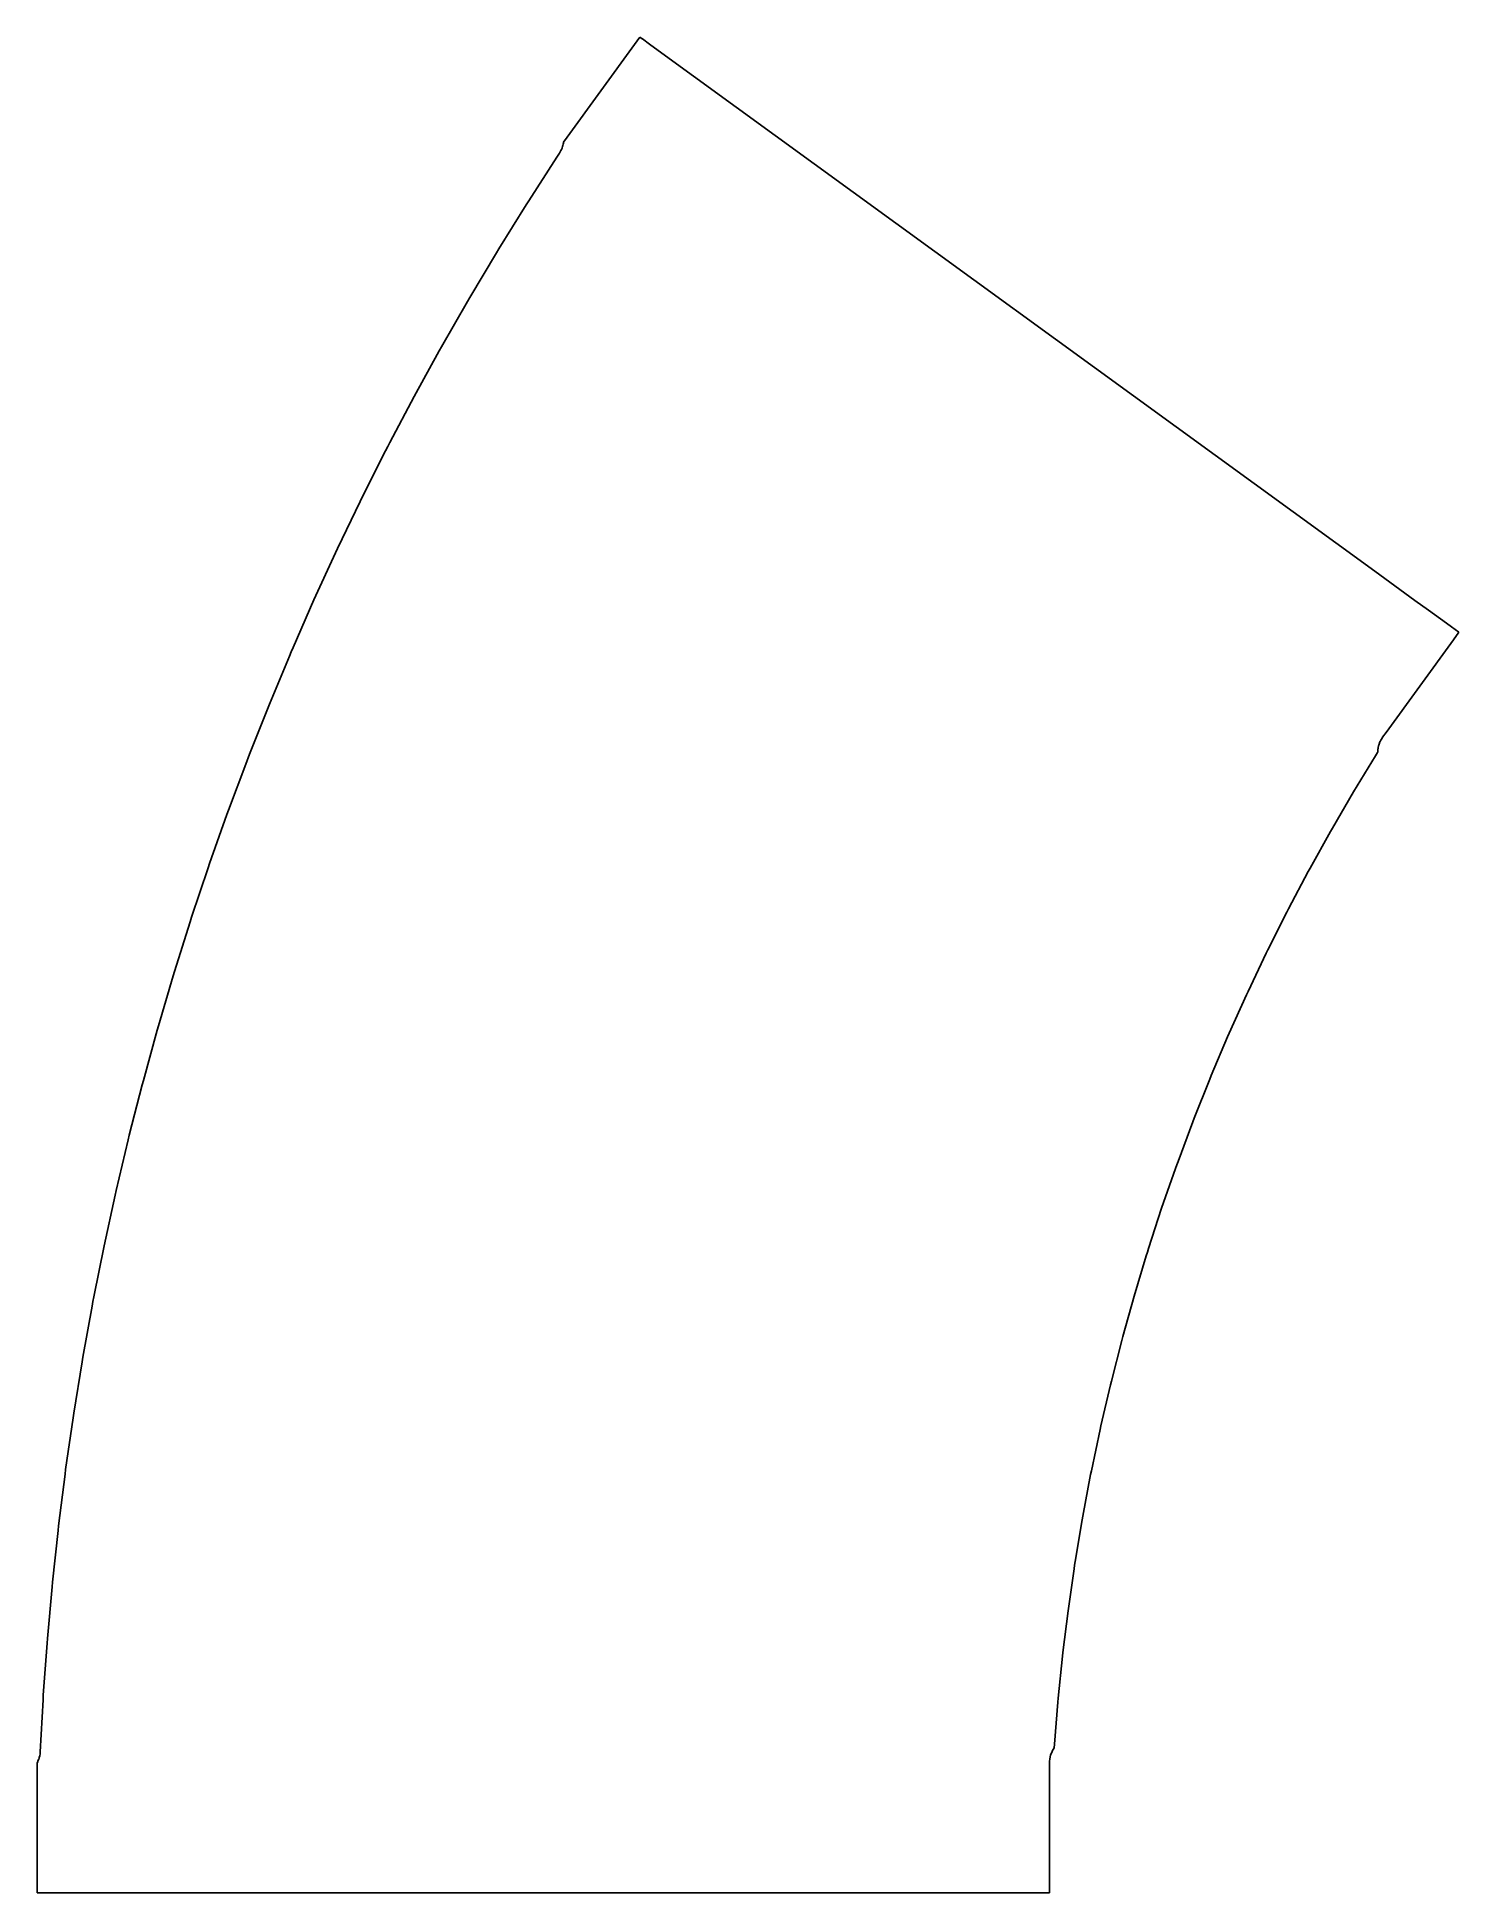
# Model space of a CAD drawing. Header units: millimetres. Extents: x 0 to 274, y 0 to 357.
import ezdxf

# ---------------------------------------------------------------- set-up
doc = ezdxf.new("R2010")
doc.units = ezdxf.units.MM
doc.layers.add('Mesh_cs', color=7, linetype='CONTINUOUS')

msp = doc.modelspace()

# ---------------------------------------------------------------- linework, layer by layer
at = {"layer": 'Mesh_cs'}
for p, q in [((115.084, 355.956, 1), (116.121, 357.383, 1)), ((116.121, 357.383, 1), (116.571, 357.056, 1)), ((102.118, 338.11, 1), (115.084, 355.956, 1)), ((116.571, 357.056, 1), (116.612, 357.026, 1)), ((116.612, 357.026, 1), (117.982, 356.031, 1)), ((117.982, 356.031, 1), (118.934, 355.339, 1)), ((118.934, 355.339, 1), (257.699, 254.521, 1)), ((101.026, 335.744, 1), (101.121, 335.971, 1)), ((101.121, 335.971, 1), (101.154, 336.055, 1)), ((101.154, 336.055, 1), (101.231, 336.289, 1)), ((101.231, 336.289, 1), (101.29, 336.527, 1)), ((101.29, 336.527, 1), (101.33, 336.768, 1)), ((101.33, 336.768, 1), (101.39, 336.983, 1)), ((101.39, 336.983, 1), (101.426, 337.158, 1)), ((101.426, 337.158, 1), (102.118, 338.11, 1)), ((94.7033, 325.874, 1), (100.145, 334.277, 1)), ((100.145, 334.277, 1), (100.64, 335.041, 1)), ((100.64, 335.041, 1), (100.693, 335.138, 1)), ((100.693, 335.138, 1), (100.788, 335.316, 1)), ((100.788, 335.316, 1), (100.915, 335.525, 1)), ((100.915, 335.525, 1), (101.026, 335.744, 1)), ((94.2224, 325.101, 1), (94.7033, 325.874, 1)), ((88.9326, 316.601, 1), (94.2224, 325.101, 1)), ((83.3295, 307.226, 1), (88.4657, 315.819, 1)), ((88.4657, 315.819, 1), (88.9326, 316.601, 1)), ((77.8956, 297.751, 1), (82.8766, 306.436, 1)), ((82.8766, 306.436, 1), (83.3295, 307.226, 1)), ((72.6328, 288.181, 1), (77.457, 296.954, 1)), ((77.457, 296.954, 1), (77.8956, 297.751, 1)), ((67.9669, 279.323, 1), (72.6328, 288.181, 1)), ((67.5428, 278.518, 1), (67.9669, 279.323, 1)), ((62.6271, 268.765, 1), (67.1331, 277.705, 1)), ((67.1331, 277.705, 1), (67.5428, 278.518, 1)), ((62.2321, 267.945, 1), (62.6271, 268.765, 1)), ((57.8874, 258.925, 1), (62.2321, 267.945, 1)), ((53.3253, 249.001, 1), (57.5072, 258.098, 1)), ((57.5072, 258.098, 1), (57.8874, 258.925, 1)), ((257.699, 254.521, 1), (265.421, 248.91, 1)), ((49.3074, 239.831, 1), (53.3253, 249.001, 1)), ((265.421, 248.91, 1), (267.995, 247.04, 1)), ((267.995, 247.04, 1), (271.5, 244.494, 1)), ((271.5, 244.494, 1), (272.451, 243.802, 1)), ((272.451, 243.802, 1), (273.879, 242.765, 1)), ((48.9421, 238.998, 1), (49.3074, 239.831, 1)), ((272.842, 241.337, 1), (259.876, 223.491, 1)), ((273.879, 242.765, 1), (272.842, 241.337, 1)), ((44.7393, 228.917, 1), (48.5919, 238.158, 1)), ((48.5919, 238.158, 1), (48.9421, 238.998, 1)), ((41.0534, 219.608, 1), (44.7393, 228.917, 1)), ((258.693, 221.701, 1), (258.614, 221.521, 1)), ((258.768, 221.85, 1), (258.693, 221.701, 1)), ((258.851, 221.994, 1), (258.768, 221.85, 1)), ((258.997, 222.212, 1), (258.851, 221.994, 1)), ((259.093, 222.392, 1), (258.997, 222.212, 1)), ((259.185, 222.54, 1), (259.093, 222.392, 1)), ((259.876, 223.491, 1), (259.185, 222.54, 1)), ((40.3985, 217.91, 1), (40.7183, 218.762, 1)), ((40.7183, 218.762, 1), (41.0534, 219.608, 1)), ((257.844, 218.988, 1), (253.603, 212.07, 1)), ((258.23, 219.617, 1), (257.844, 218.988, 1)), ((258.246, 219.768, 1), (258.23, 219.617, 1)), ((258.273, 220.002, 1), (258.246, 219.768, 1)), ((258.276, 220.118, 1), (258.273, 220.002, 1)), ((258.282, 220.233, 1), (258.276, 220.118, 1)), ((258.299, 220.398, 1), (258.282, 220.233, 1)), ((258.324, 220.562, 1), (258.299, 220.398, 1)), ((258.358, 220.725, 1), (258.324, 220.562, 1)), ((258.368, 220.766, 1), (258.358, 220.725, 1)), ((258.409, 220.927, 1), (258.368, 220.766, 1)), ((258.423, 220.977, 1), (258.409, 220.927, 1)), ((258.44, 221.036, 1), (258.423, 220.977, 1)), ((258.49, 221.194, 1), (258.44, 221.036, 1)), ((258.51, 221.251, 1), (258.49, 221.194, 1)), ((258.569, 221.409, 1), (258.51, 221.251, 1)), ((258.59, 221.465, 1), (258.569, 221.409, 1)), ((258.614, 221.521, 1), (258.59, 221.465, 1)), ((36.8803, 208.537, 1), (40.3985, 217.91, 1)), ((253.603, 212.07, 1), (249.511, 205.062, 1)), ((33.2267, 198.244, 1), (36.5759, 207.679, 1)), ((36.5759, 207.679, 1), (36.8803, 208.537, 1)), ((249.139, 204.425, 1), (245.198, 197.332, 1)), ((249.511, 205.062, 1), (249.139, 204.425, 1)), ((29.7585, 187.887, 1), (32.9376, 197.381, 1)), ((32.9376, 197.381, 1), (33.2267, 198.244, 1)), ((244.84, 196.687, 1), (241.052, 189.51, 1)), ((245.198, 197.332, 1), (244.84, 196.687, 1)), ((241.052, 189.51, 1), (240.708, 188.858, 1)), ((26.4768, 177.47, 1), (29.485, 187.019, 1)), ((29.485, 187.019, 1), (29.7585, 187.887, 1)), ((240.708, 188.858, 1), (237.075, 181.602, 1)), ((236.745, 180.942, 1), (233.268, 173.61, 1)), ((237.075, 181.602, 1), (236.745, 180.942, 1)), ((23.3829, 166.996, 1), (26.219, 176.597, 1)), ((26.219, 176.597, 1), (26.4768, 177.47, 1)), ((232.952, 172.943, 1), (229.633, 165.538, 1)), ((233.268, 173.61, 1), (232.952, 172.943, 1)), ((20.4775, 156.467, 1), (23.1408, 166.118, 1)), ((23.1408, 166.118, 1), (23.3829, 166.996, 1)), ((229.332, 164.865, 1), (226.172, 157.39, 1)), ((229.633, 165.538, 1), (229.332, 164.865, 1)), ((226.172, 157.39, 1), (225.885, 156.711, 1)), ((17.7618, 145.889, 1), (20.2512, 155.586, 1)), ((20.2512, 155.586, 1), (20.4775, 156.467, 1)), ((225.885, 156.711, 1), (222.887, 149.17, 1)), ((222.614, 148.484, 1), (219.778, 140.881, 1)), ((222.887, 149.17, 1), (222.614, 148.484, 1)), ((15.2365, 135.263, 1), (17.5514, 145.003, 1)), ((17.5514, 145.003, 1), (17.7618, 145.889, 1)), ((219.277, 139.494, 1), (216.605, 131.831, 1)), ((219.52, 140.19, 1), (219.277, 139.494, 1)), ((219.778, 140.881, 1), (219.52, 140.19, 1)), ((12.9025, 124.593, 1), (15.042, 134.373, 1)), ((15.042, 134.373, 1), (15.2365, 135.263, 1)), ((216.605, 131.831, 1), (214.097, 124.114, 1)), ((10.939, 114.776, 1), (12.9025, 124.593, 1)), ((213.656, 122.706, 1), (211.315, 114.936, 1)), ((213.869, 123.412, 1), (213.656, 122.706, 1)), ((214.097, 124.114, 1), (213.869, 123.412, 1)), ((10.7605, 113.883, 1), (10.939, 114.776, 1)), ((211.315, 114.936, 1), (209.14, 107.118, 1)), ((8.81129, 103.137, 1), (10.5981, 112.988, 1)), ((10.5981, 112.988, 1), (10.7605, 113.883, 1)), ((208.942, 106.407, 1), (206.936, 98.5446, 1)), ((209.14, 107.118, 1), (208.942, 106.407, 1)), ((7.05538, 92.3569, 1), (8.66496, 102.238, 1)), ((8.66496, 102.238, 1), (8.81129, 103.137, 1)), ((206.754, 97.8298, 1), (204.916, 89.9257, 1)), ((206.936, 98.5446, 1), (206.754, 97.8298, 1)), ((5.49338, 81.5473, 1), (6.92521, 91.4561, 1)), ((6.92521, 91.4561, 1), (7.05538, 92.3569, 1)), ((204.916, 89.9257, 1), (204.749, 89.2072, 1)), ((204.749, 89.2072, 1), (203.081, 81.2656, 1)), ((4.1258, 70.7113, 1), (5.37942, 80.6443, 1)), ((5.37942, 80.6443, 1), (5.49338, 81.5473, 1)), ((202.93, 80.5436, 1), (201.433, 72.5681, 1)), ((203.081, 81.2656, 1), (202.93, 80.5436, 1)), ((201.296, 71.843, 1), (199.971, 63.8372, 1)), ((201.433, 72.5681, 1), (201.296, 71.843, 1)), ((2.95309, 59.8526, 1), (4.02808, 69.8064, 1)), ((4.02808, 69.8064, 1), (4.1258, 70.7113, 1)), ((199.745, 62.3792, 1), (198.591, 54.3468, 1)), ((199.85, 63.1094, 1), (199.745, 62.3792, 1)), ((199.971, 63.8372, 1), (199.85, 63.1094, 1)), ((1.97561, 48.9745, 1), (2.87163, 58.9461, 1)), ((2.87163, 58.9461, 1), (2.95309, 59.8526, 1)), ((198.591, 54.3468, 1), (197.61, 46.2916, 1)), ((1.19369, 38.0807, 1), (1.91045, 48.0667, 1)), ((1.91045, 48.0667, 1), (1.97561, 48.9745, 1)), ((197.52, 45.5593, 1), (196.712, 37.4848, 1)), ((197.61, 46.2916, 1), (197.52, 45.5593, 1)), ((0.607569, 27.1745, 1), (1.14484, 37.1718, 1)), ((1.14484, 37.1718, 1), (1.19369, 38.0807, 1)), ((196.638, 36.7508, 1), (196.003, 28.6609, 1)), ((196.712, 37.4848, 1), (196.638, 36.7508, 1)), ((196.003, 28.6609, 1), (195.945, 27.9254, 1)), ((0, 25, 1), (0.149324, 25.2997, 1)), ((0.149324, 25.2997, 1), (0.169233, 25.3397, 1)), ((0.169233, 25.3397, 1), (0.300303, 25.6619, 1)), ((0.300303, 25.6619, 1), (0.312219, 25.6912, 1)), ((0.312219, 25.6912, 1), (0.418473, 26.0224, 1)), ((0.418473, 26.0224, 1), (0.428133, 26.0525, 1)), ((0.428133, 26.0525, 1), (0.508959, 26.3909, 1)), ((0.508959, 26.3909, 1), (0.516307, 26.4216, 1)), ((0.516307, 26.4216, 1), (0.571241, 26.7651, 1)), ((0.571241, 26.7651, 1), (0.576234, 26.7963, 1)), ((0.576234, 26.7963, 1), (0.604958, 27.143, 1)), ((0.604958, 27.143, 1), (0.607569, 27.1745, 1)), ((195.013, 25.3443, 1), (195, 25, 1)), ((195.015, 25.3902, 1), (195.013, 25.3443, 1)), ((195.057, 25.7457, 1), (195.015, 25.3902, 1)), ((195.061, 25.7781, 1), (195.057, 25.7457, 1)), ((195.067, 25.81, 1), (195.061, 25.7781, 1)), ((195.137, 26.1612, 1), (195.067, 25.81, 1)), ((195.145, 26.1925, 1), (195.137, 26.1612, 1)), ((195.242, 26.5372, 1), (195.145, 26.1925, 1)), ((195.365, 26.8732, 1), (195.242, 26.5372, 1)), ((195.377, 26.9038, 1), (195.365, 26.8732, 1)), ((195.39, 26.9334, 1), (195.377, 26.9038, 1)), ((195.539, 27.2588, 1), (195.39, 26.9334, 1)), ((195.555, 27.2873, 1), (195.539, 27.2588, 1)), ((195.729, 27.6001, 1), (195.555, 27.2873, 1)), ((195.747, 27.6272, 1), (195.729, 27.6001, 1)), ((195.945, 27.9254, 1), (195.747, 27.6272, 1)), ((0, 23.8235, 1), (0, 25, 1)), ((0, 1.76471, 1), (0, 23.8235, 1)), ((195, 25, 1), (195, 23.8235, 1)), ((195, 23.8235, 1), (195, 1.76471, 1)), ((0, 0, 1), (0, 1.76471, 1)), ((1.76471, 0, 1), (0, 0, 1)), ((2.94118, 0, 1), (1.76471, 0, 1)), ((175, 0, 1), (2.94118, 0, 1)), ((195, 1.76471, 1), (195, 0, 1)), ((184.545, 0, 1), (175, 0, 1)), ((187.727, 0, 1), (184.545, 0, 1)), ((192.059, 0, 1), (187.727, 0, 1)), ((193.235, 0, 1), (192.059, 0, 1)), ((195, 0, 1), (193.235, 0, 1))]:
    msp.add_line(p, q, dxfattribs=at)

doc.saveas('drawing.dxf')
